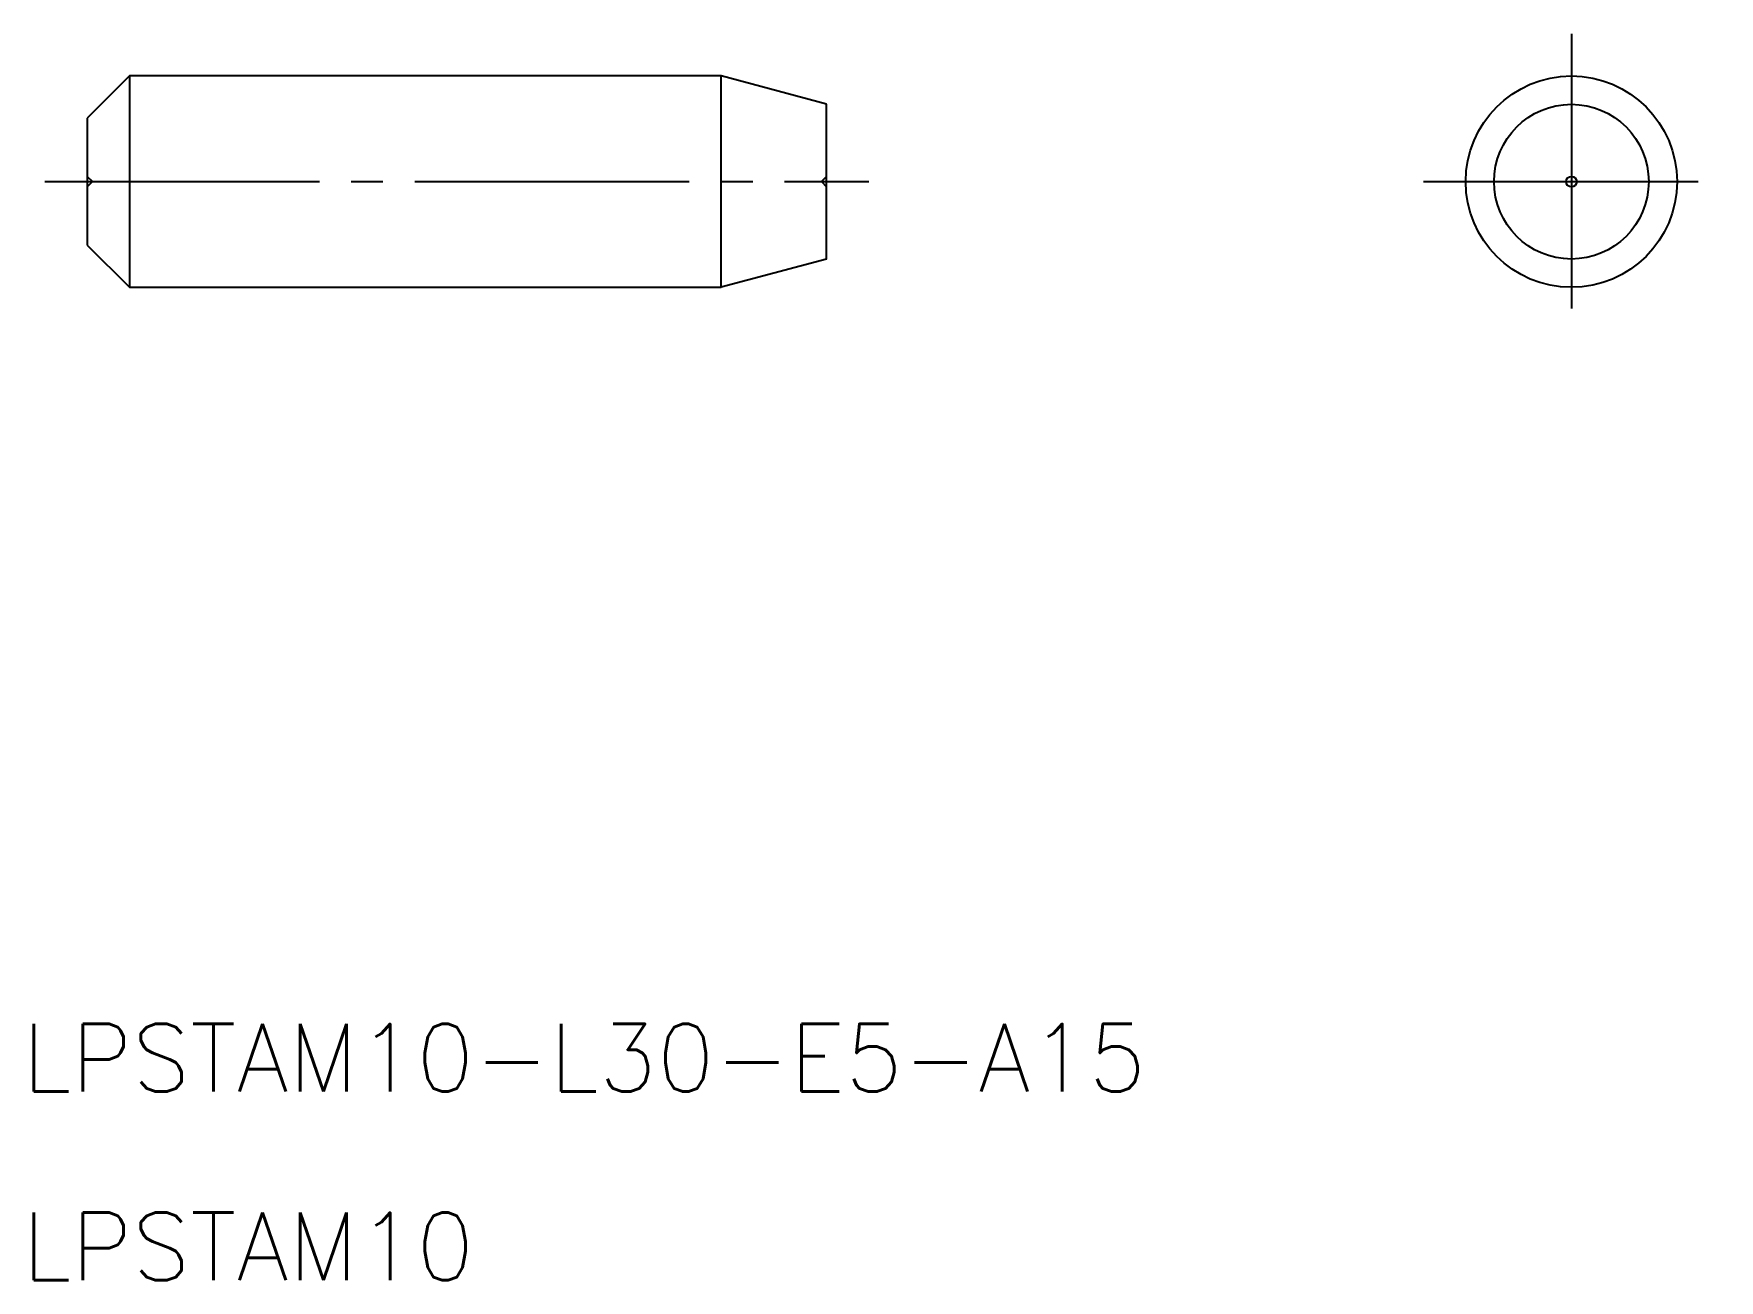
# Model space of a CAD drawing. Extents: x 40.6 to 120.4, y 96.2 to 155.2.
import ezdxf

# ---------------------------------------------------------------- set-up
doc = ezdxf.new("R2010")
doc.units = 0
doc.linetypes.add('CENTER', pattern=[17.5, 13, -1.5, 1.5, -1.5])
doc.linetypes.add('DASHED', pattern=[3.5, 2, -1.5])
doc.layers.get('0').update_dxf_attribs({"linetype": 'CONTINUOUS'})
doc.layers.add('CENTER', color=1, linetype='CENTER')
doc.styles.get("Standard").update_dxf_attribs({"font": 'txt.shx', "bigfont": '@extfont2.shx'})

msp = doc.modelspace()

# ---------------------------------------------------------------- linework, layer by layer
at = {"color": 7, "linetype": 'CONTINUOUS'}
for p, q in [((45.149, 153.195), (43.149, 151.195)), ((73.149, 153.195), (45.149, 153.195)), ((45.149, 153.195), (45.149, 143.195)), ((73.149, 143.195), (73.149, 153.195)), ((78.149, 151.855), (73.149, 153.195)), ((78.149, 144.535), (78.149, 151.855)), ((43.149, 151.195), (43.149, 145.195)), ((43.149, 145.195), (45.149, 143.195)), ((78.149, 144.535), (73.149, 143.195)), ((45.149, 143.195), (73.149, 143.195))]:
    msp.add_line(p, q, dxfattribs=at)
at = {"color": 3, "linetype": 'DASHED'}
for p, q in [((43.149, 148.445), (43.399, 148.195)), ((78.149, 148.445), (77.899, 148.195)), ((43.399, 148.195), (43.149, 147.945)), ((77.899, 148.195), (78.149, 147.945))]:
    msp.add_line(p, q, dxfattribs=at)
at = {"color": 7, "linetype": 'CONTINUOUS'}
for radius in [5, 3.66, 0.25]:
    msp.add_circle((113.399, 148.195), radius, dxfattribs=at)
at = {"layer": 'CENTER', "color": 1, "linetype": 'CENTER'}
for p, q in [((113.399, 155.195), (113.399, 141.195)), ((41.149, 148.195), (80.149, 148.195)), ((106.399, 148.195), (120.399, 148.195))]:
    msp.add_line(p, q, dxfattribs=at)

# ---------------------------------------------------------------- texts
at = {"color": 7, "linetype": 'CONTINUOUS'}
for s, p in [('LPSTAM10-L30-E5-A15', (40.068, 105.138)), ('LPSTAM10', (40.068, 96.211))]:
    msp.add_text(s, height=3.2, dxfattribs=at).set_placement(p)

doc.saveas('drawing.dxf')
